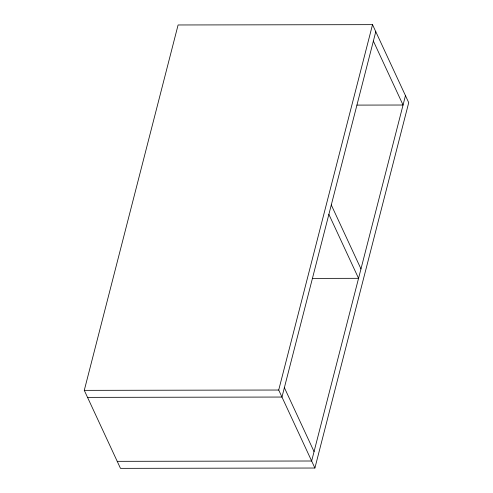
<?xml version="1.0" encoding="UTF-8"?>
<svg xmlns="http://www.w3.org/2000/svg" width="493" height="493" viewBox="0 0 493 493"><rect width="100%" height="100%" fill="white"/><g stroke="black" fill="none" stroke-linecap="round" stroke-linejoin="round"><path stroke-width="0.74" d="M84.278 390.351L178.096 24.97L372.523 24.65L408.722 102.649L314.904 468.03L120.477 468.35L84.278 390.351L278.711 390.031L314.904 468.03M278.711 390.031L372.523 24.65M375.783 31.669L281.971 397.05L87.538 397.37M405.462 95.63L311.65 461.004L117.217 461.331M356.938 105.101L403.052 105.021L373.367 41.067M312.507 278.391L358.553 278.317L328.874 214.356M331.29 204.965L360.968 268.919M284.381 387.652L314.059 451.613"/></g></svg>
